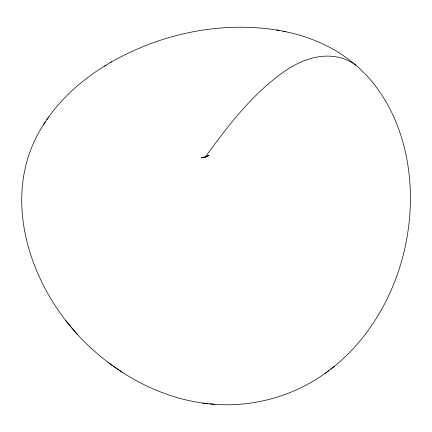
<?xml version="1.0" encoding="UTF-8"?>
<svg xmlns="http://www.w3.org/2000/svg" width="432" height="432" viewBox="0 0 432 432"><rect width="100%" height="100%" fill="white"/><g stroke="black" fill="none" stroke-linecap="round" stroke-linejoin="round"><path stroke-width="0.65" d="M45.306 121.937C-5.26 196.058 32.184 297.032 94.651 351.335C129.508 382.099 174.22 403.175 221.141 404.687C259.497 405.967 298.318 393.93 328.838 370.575M46.78 119.767C62.014 97.367 82.933 79.213 105.975 65.183M43.378 124.821L48.632 116.986M205.205 157.129L208.948 155.466L205.205 157.129L201.215 157.626L205.205 157.129C228.949 124.6 254.038 91.481 288.041 69.001C301.757 60.302 318.109 54.324 334.546 56.592A70.481 51.613 -43.3 0 1 347.042 60.01C353.549 62.905 359.311 67.397 363.755 72.954M325.118 373.356C371.153 340.632 399.762 286.94 407.921 231.671C416.194 176.24 404.26 114.523 364.468 73.121M330.367 369.376L334.471 366.298M110.246 62.651C160.78 33.583 221.492 20.677 279.256 30.456M104.42 66.123L111.656 61.798M208.289 155.768L206.928 156.308M204.817 156.967L201.933 157.54M202.851 403.094L207.9 403.607M209.893 403.823L214.466 404.287M282.949 31.158C309.485 36.288 335.351 47.288 355.784 65.243M276.739 29.992L285.606 31.649M108.081 362.41L122.089 372.222M65.875 320.701L77.193 334.152"/></g></svg>
